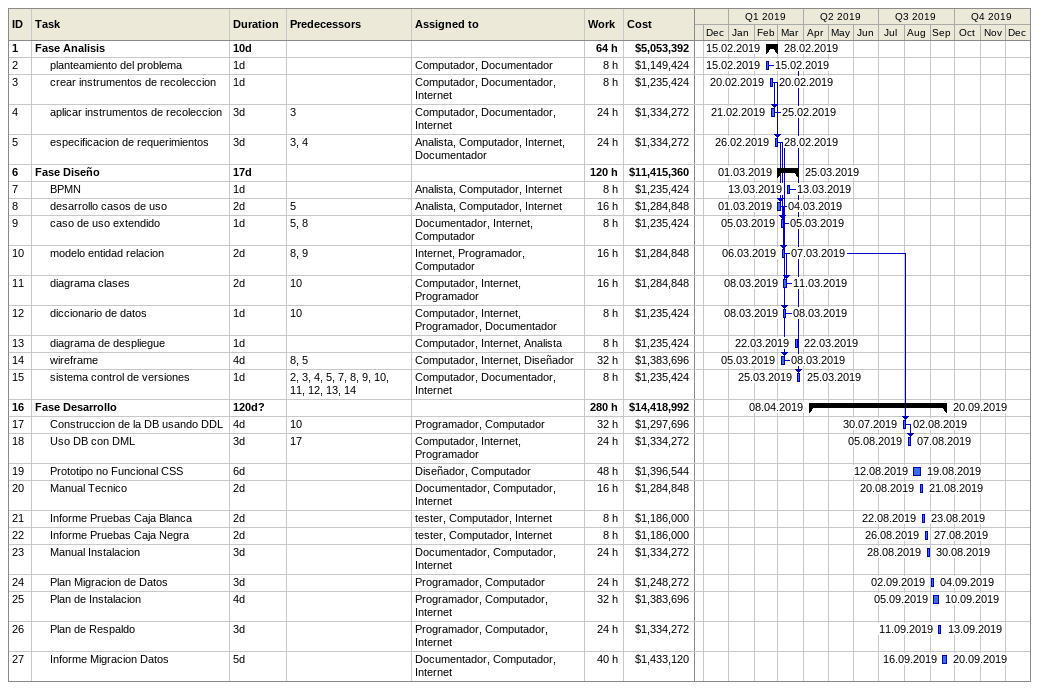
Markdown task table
| ID | Level | Task | Duration | Start | Finish | Predecessors | Resources | Work (h) | Cost ($) |
|---|---|---|---|---|---|---|---|---|---|
| 1 | 1 | **Fase Analisis** | 10d | 2019-02-15 | 2019-02-28 |  |  | 64 | 5053392 |
| 2 | 2 | planteamiento del problema | 1d | 2019-02-15 | 2019-02-15 |  | Computador, Documentador | 8 | 1149424 |
| 3 | 2 | crear instrumentos de recoleccion | 1d | 2019-02-20 | 2019-02-20 |  | Computador, Documentador, Internet | 8 | 1235424 |
| 4 | 2 | aplicar instrumentos de recoleccion | 3d | 2019-02-21 | 2019-02-25 | 3 | Computador, Documentador, Internet | 24 | 1334272 |
| 5 | 2 | especificacion de requerimientos | 3d | 2019-02-26 | 2019-02-28 | 3, 4 | Analista, Computador, Internet, Documentador | 24 | 1334272 |
| 6 | 1 | **Fase Diseño** | 17d | 2019-03-01 | 2019-03-25 |  |  | 120 | 11415360 |
| 7 | 2 | BPMN | 1d | 2019-03-13 | 2019-03-13 |  | Analista, Computador, Internet | 8 | 1235424 |
| 8 | 2 | desarrollo casos de uso | 2d | 2019-03-01 | 2019-03-04 | 5 | Analista, Computador, Internet | 16 | 1284848 |
| 9 | 2 | caso de uso extendido | 1d | 2019-03-05 | 2019-03-05 | 5, 8 | Documentador, Internet, Computador | 8 | 1235424 |
| 10 | 2 | modelo entidad relacion | 2d | 2019-03-06 | 2019-03-07 | 8, 9 | Internet, Programador, Computador | 16 | 1284848 |
| 11 | 2 | diagrama clases | 2d | 2019-03-08 | 2019-03-11 | 10 | Computador, Internet, Programador | 16 | 1284848 |
| 12 | 2 | diccionario de datos | 1d | 2019-03-08 | 2019-03-08 | 10 | Computador, Internet, Programador, Documentador | 8 | 1235424 |
| 13 | 2 | diagrama de despliegue | 1d | 2019-03-22 | 2019-03-22 |  | Computador, Internet, Analista | 8 | 1235424 |
| 14 | 2 | wireframe | 4d | 2019-03-05 | 2019-03-08 | 8, 5 | Computador, Internet, Diseñador | 32 | 1383696 |
| 15 | 2 | sistema control de versiones | 1d | 2019-03-25 | 2019-03-25 | 2, 3, 4, 5, 7, 8, 9, 10, 11, 12, 13, 14 | Computador, Documentador, Internet | 8 | 1235424 |
| 16 | 1 | **Fase Desarrollo** | 120d? | 2019-04-08 | 2019-09-20 |  |  | 280 | 14418992 |
| 17 | 2 | Construccion de la DB usando DDL | 4d | 2019-07-30 | 2019-08-02 | 10 | Programador, Computador | 32 | 1297696 |
| 18 | 2 | Uso DB con DML | 3d | 2019-08-05 | 2019-08-07 | 17 | Computador, Internet, Programador | 24 | 1334272 |
| 19 | 2 | Prototipo no Funcional CSS | 6d | 2019-08-12 | 2019-08-19 |  | Diseñador, Computador | 48 | 1396544 |
| 20 | 2 | Manual Tecnico | 2d | 2019-08-20 | 2019-08-21 |  | Documentador, Computador, Internet | 16 | 1284848 |
| 21 | 2 | Informe Pruebas Caja Blanca | 2d | 2019-08-22 | 2019-08-23 |  | tester, Computador, Internet | 8 | 1186000 |
| 22 | 2 | Informe Pruebas Caja Negra | 2d | 2019-08-26 | 2019-08-27 |  | tester, Computador, Internet | 8 | 1186000 |
| 23 | 2 | Manual Instalacion | 3d | 2019-08-28 | 2019-08-30 |  | Documentador, Computador, Internet | 24 | 1334272 |
| 24 | 2 | Plan Migracion de Datos | 3d | 2019-09-02 | 2019-09-04 |  | Programador, Computador | 24 | 1248272 |
| 25 | 2 | Plan de Instalacion | 4d | 2019-09-05 | 2019-09-10 |  | Programador, Computador, Internet | 32 | 1383696 |
| 26 | 2 | Plan de Respaldo | 3d | 2019-09-11 | 2019-09-13 |  | Programador, Computador, Internet | 24 | 1334272 |
| 27 | 2 | Informe Migracion Datos | 5d | 2019-09-16 | 2019-09-20 |  | Documentador, Computador, Internet | 40 | 1433120 |
